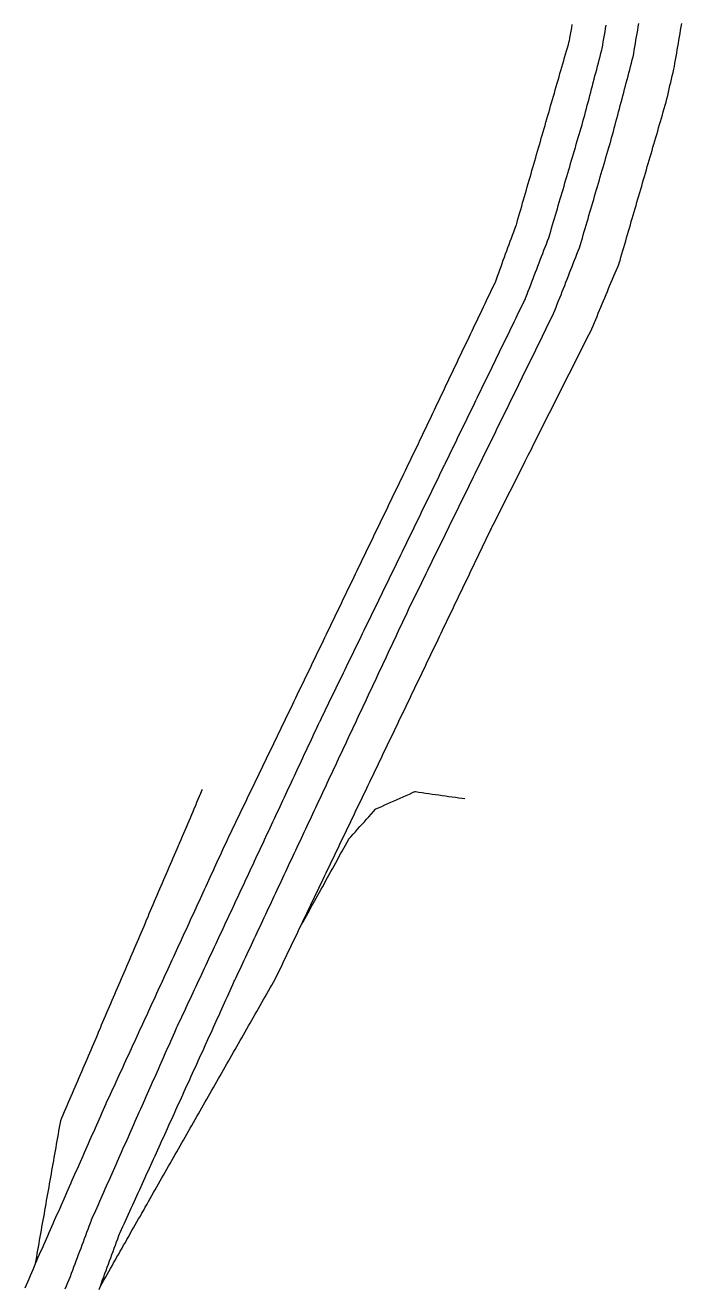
# Model space of a CAD drawing. Extents: x 6451952 to 6452541, y 1872871 to 1874328.
# Drawn here: x 6452280 to 6452475.2, y 1873577.9 to 1873953.1 of the extents above; entities that cross this region are included whole.
import ezdxf

# ---------------------------------------------------------------- set-up
doc = ezdxf.new("R2010")
doc.units = 0
doc.header["$LTSCALE"] = 100
doc.header["$MEASUREMENT"] = 0
for name, color, linetype in [('seg002', 1, 'CONTINUOUS'), ('seg003', 1, 'CONTINUOUS'), ('seg006', 1, 'CONTINUOUS'), ('seg010', 1, 'CONTINUOUS')]:
    doc.layers.add(name, color=color, linetype=linetype)

msp = doc.modelspace()

# ---------------------------------------------------------------- linework, layer by layer
at = {"layer": 'seg002'}
for points in [[(6452279.98, 1873577.82), (6452280.37, 1873578.74), (6452280.76, 1873579.66), (6452281.14, 1873580.58), (6452281.53, 1873581.5), (6452281.92, 1873582.43), (6452282.3, 1873583.35), (6452282.69, 1873584.27), (6452283.05, 1873585.12)], [(6452291.88, 1873577.57), (6452292.28, 1873578.49), (6452292.68, 1873579.4), (6452293.07, 1873580.3)]]:
    msp.add_lwpolyline(points, dxfattribs=at)
at = {"layer": 'seg003'}
for points in [[(6452283.05, 1873585.12), (6452283.45, 1873586.03), (6452283.85, 1873586.95), (6452284.26, 1873587.86), (6452284.66, 1873588.77), (6452285.07, 1873589.69), (6452285.47, 1873590.6), (6452285.88, 1873591.52), (6452286.28, 1873592.43), (6452286.68, 1873593.35), (6452287.09, 1873594.26), (6452287.49, 1873595.18), (6452287.9, 1873596.09), (6452288.3, 1873597.01), (6452288.7, 1873597.92), (6452289.11, 1873598.84), (6452289.51, 1873599.75), (6452289.92, 1873600.67), (6452290.32, 1873601.58), (6452290.73, 1873602.5), (6452291.13, 1873603.41), (6452291.53, 1873604.32), (6452291.94, 1873605.24), (6452292.34, 1873606.15), (6452292.75, 1873607.07), (6452293.15, 1873607.98), (6452293.55, 1873608.9), (6452293.96, 1873609.81), (6452294.36, 1873610.73), (6452294.77, 1873611.64), (6452295.17, 1873612.56), (6452295.58, 1873613.47), (6452295.98, 1873614.39), (6452296.38, 1873615.3), (6452296.79, 1873616.22), (6452297.19, 1873617.13), (6452297.6, 1873618.04), (6452298, 1873618.96), (6452298.4, 1873619.87), (6452298.81, 1873620.79), (6452299.21, 1873621.7), (6452299.62, 1873622.62), (6452300.02, 1873623.53), (6452300.43, 1873624.45), (6452300.83, 1873625.36), (6452301.23, 1873626.28), (6452301.64, 1873627.19), (6452302.04, 1873628.11), (6452302.45, 1873629.02), (6452302.85, 1873629.94), (6452303.25, 1873630.85), (6452303.66, 1873631.76), (6452304.06, 1873632.68), (6452304.09, 1873632.74), (6452304.48, 1873633.59), (6452304.9, 1873634.5), (6452305.32, 1873635.41), (6452305.73, 1873636.31), (6452306.15, 1873637.22), (6452306.57, 1873638.13), (6452306.99, 1873639.04), (6452307.4, 1873639.95), (6452307.82, 1873640.86), (6452308.24, 1873641.77), (6452308.66, 1873642.67), (6452309.08, 1873643.58), (6452309.49, 1873644.49), (6452309.91, 1873645.4), (6452310.33, 1873646.31), (6452310.75, 1873647.22), (6452311.16, 1873648.13), (6452311.58, 1873649.03), (6452312, 1873649.94), (6452312.42, 1873650.85), (6452312.84, 1873651.76), (6452313.25, 1873652.67), (6452313.67, 1873653.58), (6452314.09, 1873654.49), (6452314.51, 1873655.39), (6452314.92, 1873656.3), (6452315.34, 1873657.21), (6452315.76, 1873658.12), (6452316.18, 1873659.03), (6452316.6, 1873659.94), (6452317.01, 1873660.84), (6452317.43, 1873661.75), (6452317.85, 1873662.66), (6452318.27, 1873663.57), (6452318.68, 1873664.48), (6452319.1, 1873665.39), (6452319.52, 1873666.3), (6452319.94, 1873667.2), (6452320.36, 1873668.11), (6452320.77, 1873669.02), (6452321.19, 1873669.93), (6452321.61, 1873670.84), (6452322.03, 1873671.75), (6452322.44, 1873672.66), (6452322.86, 1873673.56), (6452323.28, 1873674.47), (6452323.7, 1873675.38), (6452324.12, 1873676.29), (6452324.53, 1873677.2), (6452324.95, 1873678.11), (6452325.37, 1873679.02), (6452325.79, 1873679.92), (6452326.2, 1873680.83), (6452326.62, 1873681.74), (6452327.04, 1873682.65), (6452327.46, 1873683.56), (6452327.88, 1873684.47), (6452328.29, 1873685.38), (6452328.71, 1873686.28), (6452329.13, 1873687.19), (6452329.55, 1873688.1), (6452329.96, 1873689.01), (6452330.38, 1873689.92), (6452330.8, 1873690.83), (6452331.22, 1873691.74), (6452331.64, 1873692.64), (6452332.05, 1873693.55), (6452332.47, 1873694.46), (6452332.89, 1873695.37), (6452333.31, 1873696.28), (6452333.72, 1873697.19), (6452334.14, 1873698.1), (6452334.56, 1873699), (6452334.98, 1873699.91), (6452335.4, 1873700.82), (6452335.81, 1873701.73), (6452336.23, 1873702.64), (6452336.65, 1873703.55), (6452337.07, 1873704.46), (6452337.48, 1873705.36), (6452337.9, 1873706.27), (6452338.32, 1873707.18), (6452338.74, 1873708.09), (6452339.16, 1873709), (6452339.57, 1873709.91), (6452339.99, 1873710.82), (6452340.33, 1873711.54), (6452340.41, 1873711.72), (6452340.85, 1873712.62), (6452341.28, 1873713.52), (6452341.72, 1873714.42), (6452342.15, 1873715.32), (6452342.58, 1873716.23), (6452343.02, 1873717.13), (6452343.45, 1873718.03), (6452343.89, 1873718.93), (6452344.32, 1873719.83), (6452344.76, 1873720.73), (6452345.19, 1873721.63), (6452345.63, 1873722.53), (6452346.06, 1873723.43), (6452346.49, 1873724.33), (6452346.93, 1873725.23), (6452347.36, 1873726.13), (6452347.8, 1873727.03), (6452348.23, 1873727.93), (6452348.67, 1873728.84), (6452349.1, 1873729.74), (6452349.53, 1873730.64), (6452349.97, 1873731.54), (6452350.4, 1873732.44), (6452350.84, 1873733.34), (6452351.27, 1873734.24), (6452351.71, 1873735.14), (6452352.14, 1873736.04), (6452352.58, 1873736.94), (6452353.01, 1873737.84), (6452353.44, 1873738.74), (6452353.88, 1873739.64), (6452354.31, 1873740.54), (6452354.75, 1873741.45), (6452355.18, 1873742.35), (6452355.62, 1873743.25), (6452356.05, 1873744.15), (6452356.49, 1873745.05), (6452356.92, 1873745.95), (6452357.35, 1873746.85), (6452357.79, 1873747.75), (6452358.22, 1873748.65), (6452358.66, 1873749.55), (6452359.09, 1873750.45), (6452359.53, 1873751.35), (6452359.96, 1873752.25), (6452360.4, 1873753.15), (6452360.83, 1873754.06), (6452361.26, 1873754.96), (6452361.7, 1873755.86), (6452362.13, 1873756.76), (6452362.57, 1873757.66), (6452363, 1873758.56), (6452363.44, 1873759.46), (6452363.87, 1873760.36), (6452364.3, 1873761.26), (6452364.74, 1873762.16), (6452365.17, 1873763.06), (6452365.61, 1873763.96), (6452366.04, 1873764.86), (6452366.48, 1873765.76), (6452366.91, 1873766.67), (6452367.35, 1873767.57), (6452367.78, 1873768.47), (6452368.21, 1873769.37), (6452368.65, 1873770.27), (6452369.08, 1873771.17), (6452369.52, 1873772.07), (6452369.95, 1873772.97), (6452370.39, 1873773.87), (6452370.82, 1873774.77), (6452371.26, 1873775.67), (6452371.69, 1873776.57), (6452372.12, 1873777.47), (6452372.56, 1873778.37), (6452372.99, 1873779.28), (6452373.43, 1873780.18), (6452373.86, 1873781.08), (6452374.3, 1873781.98), (6452374.73, 1873782.88), (6452375.16, 1873783.78), (6452375.6, 1873784.68), (6452376.03, 1873785.58), (6452376.47, 1873786.48), (6452376.9, 1873787.38), (6452377.34, 1873788.28), (6452377.77, 1873789.18), (6452378.21, 1873790.08), (6452378.64, 1873790.99), (6452379.07, 1873791.89), (6452379.51, 1873792.79), (6452379.94, 1873793.69), (6452380.38, 1873794.59), (6452380.81, 1873795.49), (6452381.25, 1873796.39), (6452381.68, 1873797.29), (6452382.12, 1873798.19), (6452382.55, 1873799.09), (6452382.98, 1873799.99), (6452383.42, 1873800.89), (6452383.85, 1873801.79), (6452384.29, 1873802.69), (6452384.72, 1873803.6), (6452385.16, 1873804.5), (6452385.59, 1873805.4), (6452386.03, 1873806.3), (6452386.46, 1873807.2), (6452386.89, 1873808.1), (6452387.33, 1873809), (6452387.76, 1873809.9), (6452388.2, 1873810.8), (6452388.63, 1873811.7), (6452389.07, 1873812.6), (6452389.5, 1873813.5), (6452389.93, 1873814.4), (6452390.37, 1873815.3), (6452390.8, 1873816.21), (6452391.24, 1873817.11), (6452391.67, 1873818.01), (6452392.11, 1873818.91), (6452392.54, 1873819.81), (6452392.98, 1873820.71), (6452393.41, 1873821.61), (6452393.84, 1873822.51), (6452394.28, 1873823.41), (6452394.71, 1873824.31), (6452395.15, 1873825.21), (6452395.58, 1873826.11), (6452396.02, 1873827.01), (6452396.45, 1873827.91), (6452396.89, 1873828.82), (6452396.98, 1873829.02), (6452397.32, 1873829.72), (6452397.75, 1873830.62), (6452398.18, 1873831.52), (6452398.61, 1873832.43), (6452399.04, 1873833.33), (6452399.47, 1873834.23), (6452399.9, 1873835.13), (6452400.33, 1873836.04), (6452400.76, 1873836.94), (6452401.19, 1873837.84), (6452401.62, 1873838.74), (6452402.05, 1873839.65), (6452402.48, 1873840.55), (6452402.91, 1873841.45), (6452403.34, 1873842.36), (6452403.77, 1873843.26), (6452404.2, 1873844.16), (6452404.63, 1873845.06), (6452405.06, 1873845.97), (6452405.49, 1873846.87), (6452405.92, 1873847.77), (6452406.35, 1873848.67), (6452406.78, 1873849.58), (6452407.21, 1873850.48), (6452407.64, 1873851.38), (6452408.07, 1873852.29), (6452408.5, 1873853.19), (6452408.93, 1873854.09), (6452409.36, 1873854.99), (6452409.79, 1873855.9), (6452410.22, 1873856.8), (6452410.65, 1873857.7), (6452411.08, 1873858.6), (6452411.51, 1873859.51), (6452411.94, 1873860.41), (6452412.37, 1873861.31), (6452412.8, 1873862.22), (6452413.23, 1873863.12), (6452413.67, 1873864.02), (6452414.1, 1873864.92), (6452414.53, 1873865.83), (6452414.96, 1873866.73), (6452415.39, 1873867.63), (6452415.82, 1873868.53), (6452416.25, 1873869.44), (6452416.68, 1873870.34), (6452417.11, 1873871.24), (6452417.54, 1873872.15), (6452417.97, 1873873.05), (6452418.4, 1873873.95), (6452418.83, 1873874.85), (6452419.26, 1873875.76), (6452419.69, 1873876.66), (6452419.74, 1873876.76), (6452420.04, 1873877.59), (6452420.39, 1873878.53), (6452420.73, 1873879.47), (6452421.07, 1873880.41), (6452421.42, 1873881.35), (6452421.76, 1873882.29), (6452422.1, 1873883.23), (6452422.45, 1873884.17), (6452422.79, 1873885.11), (6452423.13, 1873886.05), (6452423.48, 1873886.98), (6452423.82, 1873887.92), (6452424.17, 1873888.86), (6452424.51, 1873889.8), (6452424.85, 1873890.74), (6452425.2, 1873891.68), (6452425.54, 1873892.62), (6452425.88, 1873893.56), (6452425.98, 1873893.81), (6452426.18, 1873894.51), (6452426.46, 1873895.47), (6452426.73, 1873896.43), (6452427.01, 1873897.4), (6452427.29, 1873898.36), (6452427.57, 1873899.32), (6452427.84, 1873900.28), (6452428.12, 1873901.24), (6452428.4, 1873902.2), (6452428.68, 1873903.16), (6452428.96, 1873904.12), (6452429.23, 1873905.08), (6452429.51, 1873906.04), (6452429.79, 1873907), (6452430.07, 1873907.96), (6452430.34, 1873908.92), (6452430.62, 1873909.88), (6452430.9, 1873910.85), (6452431.18, 1873911.81), (6452431.45, 1873912.77), (6452431.73, 1873913.73), (6452432.01, 1873914.69), (6452432.29, 1873915.65), (6452432.56, 1873916.61), (6452432.84, 1873917.57), (6452433.12, 1873918.53), (6452433.4, 1873919.49), (6452433.68, 1873920.45), (6452433.95, 1873921.41), (6452434.23, 1873922.37), (6452434.51, 1873923.33), (6452434.79, 1873924.29), (6452435.06, 1873925.26), (6452435.34, 1873926.22), (6452435.62, 1873927.18), (6452435.9, 1873928.14), (6452436.17, 1873929.1), (6452436.45, 1873930.06), (6452436.73, 1873931.02), (6452437.01, 1873931.98), (6452437.28, 1873932.94), (6452437.56, 1873933.9), (6452437.84, 1873934.86), (6452438.12, 1873935.82), (6452438.4, 1873936.78), (6452438.67, 1873937.74), (6452438.95, 1873938.71), (6452439.23, 1873939.67), (6452439.51, 1873940.63), (6452439.78, 1873941.59), (6452440.06, 1873942.55), (6452440.34, 1873943.51), (6452440.62, 1873944.47), (6452440.89, 1873945.43), (6452441.17, 1873946.39), (6452441.45, 1873947.35), (6452441.73, 1873948.31), (6452441.74, 1873948.37), (6452441.92, 1873949.35), (6452442.09, 1873950.34), (6452442.27, 1873951.32), (6452442.45, 1873952.31), (6452442.62, 1873953.29)], [(6452293.07, 1873580.3), (6452293.42, 1873581.24), (6452293.77, 1873582.17), (6452294.12, 1873583.11), (6452294.47, 1873584.05), (6452294.82, 1873584.99), (6452295.16, 1873585.92), (6452295.51, 1873586.86), (6452295.86, 1873587.8), (6452296.21, 1873588.73), (6452296.56, 1873589.67), (6452296.91, 1873590.61), (6452297.26, 1873591.54), (6452297.61, 1873592.48), (6452297.96, 1873593.42), (6452298.31, 1873594.36), (6452298.66, 1873595.29), (6452299.01, 1873596.23), (6452299.36, 1873597.17), (6452299.64, 1873597.94), (6452299.72, 1873598.1), (6452300.12, 1873599.01), (6452300.53, 1873599.93), (6452300.93, 1873600.84), (6452301.34, 1873601.76), (6452301.74, 1873602.67), (6452302.15, 1873603.58), (6452302.55, 1873604.5), (6452302.96, 1873605.41), (6452303.36, 1873606.33), (6452303.77, 1873607.24), (6452304.17, 1873608.16), (6452304.58, 1873609.07), (6452304.99, 1873609.98), (6452305.39, 1873610.9), (6452305.8, 1873611.81), (6452306.2, 1873612.73), (6452306.61, 1873613.64), (6452307.01, 1873614.55), (6452307.42, 1873615.47), (6452307.82, 1873616.38), (6452308.23, 1873617.3), (6452308.63, 1873618.21), (6452309.04, 1873619.12), (6452309.44, 1873620.04), (6452309.85, 1873620.95), (6452310.26, 1873621.87), (6452310.66, 1873622.78), (6452311.07, 1873623.7), (6452311.47, 1873624.61), (6452311.88, 1873625.52), (6452312.28, 1873626.44), (6452312.69, 1873627.35), (6452313.09, 1873628.27), (6452313.5, 1873629.18), (6452313.9, 1873630.09), (6452314.31, 1873631.01), (6452314.71, 1873631.92), (6452315.12, 1873632.84), (6452315.53, 1873633.75), (6452315.93, 1873634.67), (6452316.34, 1873635.58), (6452316.74, 1873636.49), (6452317.15, 1873637.41), (6452317.55, 1873638.32), (6452317.96, 1873639.24), (6452318.36, 1873640.15), (6452318.77, 1873641.06), (6452319.17, 1873641.98), (6452319.58, 1873642.89), (6452319.98, 1873643.81), (6452320.39, 1873644.72), (6452320.8, 1873645.64), (6452321.2, 1873646.55), (6452321.61, 1873647.46), (6452322.01, 1873648.38), (6452322.42, 1873649.29), (6452322.82, 1873650.21), (6452323.23, 1873651.12), (6452323.63, 1873652.03), (6452324.04, 1873652.95), (6452324.44, 1873653.86), (6452324.85, 1873654.78), (6452324.99, 1873655.1), (6452325.27, 1873655.69), (6452325.69, 1873656.59), (6452326.11, 1873657.5), (6452326.54, 1873658.4), (6452326.96, 1873659.31), (6452327.38, 1873660.22), (6452327.81, 1873661.12), (6452328.23, 1873662.03), (6452328.65, 1873662.93), (6452329.08, 1873663.84), (6452329.5, 1873664.74), (6452329.92, 1873665.65), (6452330.35, 1873666.56), (6452330.77, 1873667.46), (6452331.19, 1873668.37), (6452331.62, 1873669.27), (6452332.04, 1873670.18), (6452332.46, 1873671.09), (6452332.89, 1873671.99), (6452333.31, 1873672.9), (6452333.73, 1873673.8), (6452334.16, 1873674.71), (6452334.58, 1873675.62), (6452335, 1873676.52), (6452335.43, 1873677.43), (6452335.85, 1873678.33), (6452336.28, 1873679.24), (6452336.7, 1873680.15), (6452337.12, 1873681.05), (6452337.55, 1873681.96), (6452337.97, 1873682.86), (6452338.39, 1873683.77), (6452338.82, 1873684.68), (6452339.24, 1873685.58), (6452339.66, 1873686.49), (6452340.09, 1873687.39), (6452340.51, 1873688.3), (6452340.93, 1873689.21), (6452341.36, 1873690.11), (6452341.78, 1873691.02), (6452342.2, 1873691.92), (6452342.63, 1873692.83), (6452343.05, 1873693.73), (6452343.47, 1873694.64), (6452343.9, 1873695.55), (6452344.32, 1873696.45), (6452344.74, 1873697.36), (6452345.17, 1873698.26), (6452345.59, 1873699.17), (6452346.01, 1873700.08), (6452346.44, 1873700.98), (6452346.86, 1873701.89), (6452347.28, 1873702.79), (6452347.71, 1873703.7), (6452348.13, 1873704.61), (6452348.55, 1873705.51), (6452348.98, 1873706.42), (6452349.4, 1873707.32), (6452349.82, 1873708.23), (6452350.25, 1873709.14), (6452350.67, 1873710.04), (6452351.09, 1873710.95), (6452351.52, 1873711.85), (6452351.94, 1873712.76), (6452352.36, 1873713.67), (6452352.79, 1873714.57), (6452353.21, 1873715.48), (6452353.63, 1873716.38), (6452354.06, 1873717.29), (6452354.48, 1873718.2), (6452354.91, 1873719.1), (6452355.33, 1873720.01), (6452355.75, 1873720.91), (6452356.18, 1873721.82), (6452356.6, 1873722.72), (6452357.02, 1873723.63), (6452357.45, 1873724.54), (6452357.87, 1873725.44), (6452358.29, 1873726.35), (6452358.72, 1873727.25), (6452359.14, 1873728.16), (6452359.56, 1873729.07), (6452359.99, 1873729.97), (6452360.41, 1873730.88), (6452360.83, 1873731.78), (6452361.26, 1873732.69), (6452361.68, 1873733.6), (6452362.1, 1873734.5), (6452362.53, 1873735.41), (6452362.95, 1873736.31), (6452363.37, 1873737.22), (6452363.8, 1873738.13), (6452364.22, 1873739.03), (6452364.64, 1873739.94), (6452365.07, 1873740.84), (6452365.49, 1873741.75), (6452365.91, 1873742.66), (6452366.34, 1873743.56), (6452366.76, 1873744.47), (6452367.18, 1873745.37), (6452367.57, 1873746.2), (6452367.61, 1873746.28), (6452368.05, 1873747.18), (6452368.48, 1873748.08), (6452368.92, 1873748.98), (6452369.36, 1873749.88), (6452369.8, 1873750.77), (6452370.23, 1873751.67), (6452370.67, 1873752.57), (6452371.11, 1873753.47), (6452371.55, 1873754.37), (6452371.98, 1873755.27), (6452372.42, 1873756.17), (6452372.86, 1873757.07), (6452373.3, 1873757.97), (6452373.73, 1873758.87), (6452374.17, 1873759.77), (6452374.61, 1873760.67), (6452375.05, 1873761.57), (6452375.48, 1873762.47), (6452375.92, 1873763.36), (6452376.36, 1873764.26), (6452376.8, 1873765.16), (6452377.23, 1873766.06), (6452377.67, 1873766.96), (6452378.11, 1873767.86), (6452378.54, 1873768.76), (6452378.98, 1873769.66), (6452379.42, 1873770.56), (6452379.86, 1873771.46), (6452380.29, 1873772.36), (6452380.73, 1873773.26), (6452381.17, 1873774.16), (6452381.61, 1873775.05), (6452382.04, 1873775.95), (6452382.48, 1873776.85), (6452382.92, 1873777.75), (6452383.36, 1873778.65), (6452383.79, 1873779.55), (6452384.23, 1873780.45), (6452384.67, 1873781.35), (6452385.11, 1873782.25), (6452385.54, 1873783.15), (6452385.98, 1873784.05), (6452386.42, 1873784.95), (6452386.86, 1873785.85), (6452387.29, 1873786.74), (6452387.73, 1873787.64), (6452388.17, 1873788.54), (6452388.61, 1873789.44), (6452389.04, 1873790.34), (6452389.48, 1873791.24), (6452389.92, 1873792.14), (6452390.36, 1873793.04), (6452390.79, 1873793.94), (6452391.23, 1873794.84), (6452391.67, 1873795.74), (6452392.11, 1873796.64), (6452392.54, 1873797.54), (6452392.98, 1873798.43), (6452393.42, 1873799.33), (6452393.86, 1873800.23), (6452394.29, 1873801.13), (6452394.73, 1873802.03), (6452395.17, 1873802.93), (6452395.61, 1873803.83), (6452396.04, 1873804.73), (6452396.48, 1873805.63), (6452396.92, 1873806.53), (6452397.35, 1873807.43), (6452397.79, 1873808.33), (6452398.23, 1873809.23), (6452398.67, 1873810.13), (6452399.1, 1873811.02), (6452399.54, 1873811.92), (6452399.98, 1873812.82), (6452400.42, 1873813.72), (6452400.85, 1873814.62), (6452401.29, 1873815.52), (6452401.73, 1873816.42), (6452402.17, 1873817.32), (6452402.6, 1873818.22), (6452403.04, 1873819.12), (6452403.48, 1873820.02), (6452403.92, 1873820.92), (6452404.35, 1873821.82), (6452404.5, 1873822.11), (6452404.79, 1873822.71), (6452405.23, 1873823.61), (6452405.67, 1873824.51), (6452406.1, 1873825.41), (6452406.54, 1873826.31), (6452406.98, 1873827.21), (6452407.42, 1873828.11), (6452407.85, 1873829.01), (6452408.29, 1873829.91), (6452408.73, 1873830.81), (6452409.17, 1873831.71), (6452409.6, 1873832.61), (6452410.04, 1873833.51), (6452410.48, 1873834.4), (6452410.92, 1873835.3), (6452411.35, 1873836.2), (6452411.79, 1873837.1), (6452412.23, 1873838), (6452412.67, 1873838.9), (6452413.1, 1873839.8), (6452413.54, 1873840.7), (6452413.98, 1873841.6), (6452414.42, 1873842.5), (6452414.85, 1873843.4), (6452415.29, 1873844.3), (6452415.73, 1873845.2), (6452416.16, 1873846.09), (6452416.6, 1873846.99), (6452417.04, 1873847.89), (6452417.48, 1873848.79), (6452417.91, 1873849.69), (6452418.35, 1873850.59), (6452418.79, 1873851.49), (6452419.23, 1873852.39), (6452419.66, 1873853.29), (6452420.1, 1873854.19), (6452420.54, 1873855.09), (6452420.98, 1873855.99), (6452421.41, 1873856.89), (6452421.85, 1873857.79), (6452422.29, 1873858.68), (6452422.73, 1873859.58), (6452423.16, 1873860.48), (6452423.6, 1873861.38), (6452424.04, 1873862.28), (6452424.48, 1873863.18), (6452424.91, 1873864.08), (6452425.35, 1873864.98), (6452425.79, 1873865.88), (6452426.23, 1873866.78), (6452426.66, 1873867.68), (6452427.1, 1873868.58), (6452427.54, 1873869.48), (6452427.98, 1873870.37), (6452428.41, 1873871.27), (6452428.67, 1873871.8), (6452428.82, 1873872.19), (6452429.18, 1873873.12), (6452429.53, 1873874.05), (6452429.89, 1873874.99), (6452430.25, 1873875.92), (6452430.61, 1873876.86), (6452430.97, 1873877.79), (6452431.32, 1873878.72), (6452431.68, 1873879.66), (6452432.04, 1873880.59), (6452432.4, 1873881.52), (6452432.76, 1873882.46), (6452433.11, 1873883.39), (6452433.47, 1873884.33), (6452433.83, 1873885.26), (6452434.19, 1873886.19), (6452434.55, 1873887.13), (6452434.9, 1873888.06), (6452435.26, 1873888.99), (6452435.62, 1873889.93), (6452435.71, 1873890.15), (6452435.92, 1873890.88), (6452436.2, 1873891.84), (6452436.48, 1873892.8), (6452436.77, 1873893.76), (6452437.05, 1873894.72), (6452437.33, 1873895.68), (6452437.61, 1873896.64), (6452437.89, 1873897.6), (6452438.17, 1873898.56), (6452438.46, 1873899.52), (6452438.74, 1873900.48), (6452439.02, 1873901.44), (6452439.3, 1873902.39), (6452439.58, 1873903.35), (6452439.87, 1873904.31), (6452440.15, 1873905.27), (6452440.43, 1873906.23), (6452440.71, 1873907.19), (6452440.99, 1873908.15), (6452441.27, 1873909.11), (6452441.56, 1873910.07), (6452441.84, 1873911.03), (6452442.12, 1873911.99), (6452442.4, 1873912.95), (6452442.68, 1873913.91), (6452442.96, 1873914.87), (6452443.25, 1873915.83), (6452443.53, 1873916.79), (6452443.81, 1873917.75), (6452444.09, 1873918.71), (6452444.37, 1873919.67), (6452444.66, 1873920.63), (6452444.94, 1873921.58), (6452445.22, 1873922.54), (6452445.5, 1873923.5), (6452445.78, 1873924.46), (6452445.98, 1873925.13), (6452446.06, 1873925.42), (6452446.31, 1873926.39), (6452446.56, 1873927.36), (6452446.82, 1873928.33), (6452447.07, 1873929.29), (6452447.32, 1873930.26), (6452447.58, 1873931.23), (6452447.83, 1873932.2), (6452448.09, 1873933.16), (6452448.34, 1873934.13), (6452448.59, 1873935.1), (6452448.85, 1873936.07), (6452449.1, 1873937.03), (6452449.35, 1873938), (6452449.61, 1873938.97), (6452449.86, 1873939.93), (6452450.11, 1873940.9), (6452450.37, 1873941.87), (6452450.62, 1873942.84), (6452450.88, 1873943.8), (6452451.13, 1873944.77), (6452451.38, 1873945.74), (6452451.5, 1873946.18), (6452451.67, 1873947.16), (6452451.83, 1873948.15), (6452452, 1873949.13), (6452452.17, 1873950.12), (6452452.34, 1873951.11), (6452452.5, 1873952.09), (6452452.67, 1873953.08)], [(6452301.97, 1873577.41), (6452302.31, 1873578.35), (6452302.66, 1873579.29), (6452303, 1873580.23), (6452303.35, 1873581.17), (6452303.69, 1873582.11), (6452304.04, 1873583.04), (6452304.38, 1873583.98), (6452304.73, 1873584.92), (6452305.07, 1873585.86), (6452305.42, 1873586.8), (6452305.77, 1873587.74), (6452306.11, 1873588.68), (6452306.46, 1873589.61), (6452306.8, 1873590.55), (6452307.15, 1873591.49), (6452307.49, 1873592.43), (6452307.84, 1873593.37), (6452308.03, 1873593.9), (6452308.21, 1873594.29), (6452308.63, 1873595.2), (6452309.04, 1873596.12), (6452309.45, 1873597.03), (6452309.87, 1873597.94), (6452310.28, 1873598.85), (6452310.7, 1873599.76), (6452311.11, 1873600.67), (6452311.52, 1873601.58), (6452311.94, 1873602.49), (6452312.35, 1873603.4), (6452312.76, 1873604.31), (6452313.18, 1873605.22), (6452313.59, 1873606.13), (6452314.01, 1873607.04), (6452314.42, 1873607.95), (6452314.83, 1873608.86), (6452315.25, 1873609.77), (6452315.66, 1873610.68), (6452316.07, 1873611.59), (6452316.49, 1873612.5), (6452316.9, 1873613.41), (6452317.32, 1873614.32), (6452317.73, 1873615.23), (6452318.14, 1873616.14), (6452318.56, 1873617.05), (6452318.97, 1873617.96), (6452319.39, 1873618.87), (6452319.8, 1873619.78), (6452320.21, 1873620.7), (6452320.63, 1873621.61), (6452321.04, 1873622.52), (6452321.45, 1873623.43), (6452321.87, 1873624.34), (6452322.28, 1873625.25), (6452322.7, 1873626.16), (6452323.11, 1873627.07), (6452323.52, 1873627.98), (6452323.94, 1873628.89), (6452324.35, 1873629.8), (6452324.76, 1873630.71), (6452325.18, 1873631.62), (6452325.59, 1873632.53), (6452326.01, 1873633.44), (6452326.42, 1873634.35), (6452326.83, 1873635.26), (6452327.25, 1873636.17), (6452327.66, 1873637.08), (6452328.07, 1873637.99), (6452328.49, 1873638.9), (6452328.9, 1873639.81), (6452329.32, 1873640.72), (6452329.73, 1873641.63), (6452330.14, 1873642.54), (6452330.56, 1873643.45), (6452330.97, 1873644.36), (6452331.38, 1873645.28), (6452331.8, 1873646.19), (6452332.21, 1873647.1), (6452332.63, 1873648.01), (6452333.04, 1873648.92), (6452333.45, 1873649.83), (6452333.87, 1873650.74), (6452334.28, 1873651.65), (6452334.7, 1873652.56), (6452335.11, 1873653.47), (6452335.52, 1873654.38), (6452335.94, 1873655.29), (6452336.35, 1873656.2), (6452336.76, 1873657.11), (6452337.18, 1873658.02), (6452337.59, 1873658.93), (6452338.01, 1873659.84), (6452338.42, 1873660.75), (6452338.83, 1873661.66), (6452339.25, 1873662.57), (6452339.66, 1873663.48), (6452340.07, 1873664.39), (6452340.49, 1873665.3), (6452340.9, 1873666.21), (6452341.32, 1873667.12), (6452341.73, 1873668.03), (6452342.14, 1873668.95), (6452342.28, 1873669.26), (6452342.56, 1873669.85), (6452342.99, 1873670.76), (6452343.41, 1873671.66), (6452343.84, 1873672.57), (6452344.26, 1873673.47), (6452344.69, 1873674.38), (6452345.11, 1873675.28), (6452345.54, 1873676.19), (6452345.96, 1873677.1), (6452346.38, 1873678), (6452346.81, 1873678.91), (6452347.23, 1873679.81), (6452347.66, 1873680.72), (6452348.08, 1873681.62), (6452348.51, 1873682.53), (6452348.93, 1873683.43), (6452349.36, 1873684.34), (6452349.78, 1873685.24), (6452350.2, 1873686.15), (6452350.63, 1873687.06), (6452351.05, 1873687.96), (6452351.48, 1873688.87), (6452351.9, 1873689.77), (6452352.33, 1873690.68), (6452352.75, 1873691.58), (6452353.18, 1873692.49), (6452353.6, 1873693.39), (6452354.03, 1873694.3), (6452354.45, 1873695.2), (6452354.87, 1873696.11), (6452355.3, 1873697.02), (6452355.72, 1873697.92), (6452356.15, 1873698.83), (6452356.57, 1873699.73), (6452357, 1873700.64), (6452357.42, 1873701.54), (6452357.85, 1873702.45), (6452358.27, 1873703.35), (6452358.69, 1873704.26), (6452359.12, 1873705.16), (6452359.54, 1873706.07), (6452359.97, 1873706.97), (6452360.39, 1873707.88), (6452360.82, 1873708.79), (6452361.24, 1873709.69), (6452361.67, 1873710.6), (6452362.09, 1873711.5), (6452362.52, 1873712.41), (6452362.94, 1873713.31), (6452363.36, 1873714.22), (6452363.79, 1873715.12), (6452364.21, 1873716.03), (6452364.64, 1873716.93), (6452365.06, 1873717.84), (6452365.49, 1873718.75), (6452365.91, 1873719.65), (6452366.34, 1873720.56), (6452366.76, 1873721.46), (6452367.18, 1873722.37), (6452367.61, 1873723.27), (6452368.03, 1873724.18), (6452368.46, 1873725.08), (6452368.88, 1873725.99), (6452369.31, 1873726.89), (6452369.73, 1873727.8), (6452370.16, 1873728.71), (6452370.58, 1873729.61), (6452371, 1873730.52), (6452371.43, 1873731.42), (6452371.85, 1873732.33), (6452372.28, 1873733.23), (6452372.7, 1873734.14), (6452373.13, 1873735.04), (6452373.55, 1873735.95), (6452373.98, 1873736.85), (6452374.4, 1873737.76), (6452374.83, 1873738.67), (6452375.25, 1873739.57), (6452375.67, 1873740.48), (6452376.1, 1873741.38), (6452376.52, 1873742.29), (6452376.95, 1873743.19), (6452377.37, 1873744.1), (6452377.8, 1873745), (6452378.22, 1873745.91), (6452378.65, 1873746.81), (6452379.07, 1873747.72), (6452379.49, 1873748.62), (6452379.92, 1873749.53), (6452380.34, 1873750.44), (6452380.77, 1873751.34), (6452381.19, 1873752.25), (6452381.62, 1873753.15), (6452382.04, 1873754.06), (6452382.47, 1873754.96), (6452382.89, 1873755.87), (6452383.31, 1873756.77), (6452383.74, 1873757.68), (6452384.16, 1873758.58), (6452384.59, 1873759.49), (6452385.01, 1873760.4), (6452385.44, 1873761.3), (6452385.86, 1873762.21), (6452386.29, 1873763.11), (6452386.71, 1873764.02), (6452387.14, 1873764.92), (6452387.56, 1873765.83), (6452387.98, 1873766.73), (6452388.41, 1873767.64), (6452388.83, 1873768.54), (6452389.26, 1873769.45), (6452389.68, 1873770.36), (6452390.11, 1873771.26), (6452390.53, 1873772.17), (6452390.96, 1873773.07), (6452391.38, 1873773.98), (6452391.8, 1873774.88), (6452392.23, 1873775.79), (6452392.65, 1873776.69), (6452393.08, 1873777.6), (6452393.5, 1873778.5), (6452393.93, 1873779.41), (6452394.26, 1873780.13), (6452394.35, 1873780.31), (6452394.79, 1873781.21), (6452395.24, 1873782.11), (6452395.68, 1873783.01), (6452396.12, 1873783.91), (6452396.56, 1873784.8), (6452397, 1873785.7), (6452397.44, 1873786.6), (6452397.88, 1873787.5), (6452398.32, 1873788.39), (6452398.76, 1873789.29), (6452399.2, 1873790.19), (6452399.64, 1873791.09), (6452400.08, 1873791.99), (6452400.52, 1873792.88), (6452400.96, 1873793.78), (6452401.4, 1873794.68), (6452401.84, 1873795.58), (6452402.28, 1873796.48), (6452402.72, 1873797.37), (6452403.16, 1873798.27), (6452403.6, 1873799.17), (6452404.04, 1873800.07), (6452404.48, 1873800.97), (6452404.92, 1873801.86), (6452405.36, 1873802.76), (6452405.8, 1873803.66), (6452406.24, 1873804.56), (6452406.68, 1873805.46), (6452407.12, 1873806.35), (6452407.56, 1873807.25), (6452408, 1873808.15), (6452408.44, 1873809.05), (6452408.88, 1873809.94), (6452409.32, 1873810.84), (6452409.76, 1873811.74), (6452410.2, 1873812.64), (6452410.64, 1873813.54), (6452411.08, 1873814.43), (6452411.52, 1873815.33), (6452411.96, 1873816.23), (6452412.4, 1873817.13), (6452412.84, 1873818.03), (6452413.28, 1873818.92), (6452413.72, 1873819.82), (6452414.16, 1873820.72), (6452414.6, 1873821.62), (6452415.04, 1873822.52), (6452415.48, 1873823.41), (6452415.92, 1873824.31), (6452416.36, 1873825.21), (6452416.8, 1873826.11), (6452417.24, 1873827.01), (6452417.68, 1873827.9), (6452418.12, 1873828.8), (6452418.56, 1873829.7), (6452419, 1873830.6), (6452419.44, 1873831.49), (6452419.88, 1873832.39), (6452420.32, 1873833.29), (6452420.76, 1873834.19), (6452421.21, 1873835.09), (6452421.65, 1873835.98), (6452422.09, 1873836.88), (6452422.53, 1873837.78), (6452422.97, 1873838.68), (6452423.41, 1873839.58), (6452423.85, 1873840.47), (6452424.29, 1873841.37), (6452424.73, 1873842.27), (6452425.17, 1873843.17), (6452425.61, 1873844.07), (6452426.05, 1873844.96), (6452426.49, 1873845.86), (6452426.93, 1873846.76), (6452427.37, 1873847.66), (6452427.81, 1873848.56), (6452428.25, 1873849.45), (6452428.69, 1873850.35), (6452429.13, 1873851.25), (6452429.57, 1873852.15), (6452430.01, 1873853.04), (6452430.45, 1873853.94), (6452430.89, 1873854.84), (6452431.33, 1873855.74), (6452431.77, 1873856.64), (6452432.21, 1873857.53), (6452432.65, 1873858.43), (6452433.09, 1873859.33), (6452433.53, 1873860.23), (6452433.97, 1873861.13), (6452434.41, 1873862.02), (6452434.85, 1873862.92), (6452435.29, 1873863.82), (6452435.73, 1873864.72), (6452436.17, 1873865.62), (6452436.61, 1873866.51), (6452437.05, 1873867.41), (6452437.13, 1873867.57), (6452437.43, 1873868.34), (6452437.8, 1873869.27), (6452438.16, 1873870.2), (6452438.53, 1873871.13), (6452438.89, 1873872.06), (6452439.26, 1873872.99), (6452439.62, 1873873.92), (6452439.99, 1873874.85), (6452440.35, 1873875.78), (6452440.72, 1873876.71), (6452441.08, 1873877.64), (6452441.45, 1873878.58), (6452441.81, 1873879.51), (6452442.18, 1873880.44), (6452442.54, 1873881.37), (6452442.91, 1873882.3), (6452443.28, 1873883.23), (6452443.64, 1873884.16), (6452444.01, 1873885.09), (6452444.37, 1873886.02), (6452444.74, 1873886.95), (6452444.83, 1873887.2), (6452445.04, 1873887.91), (6452445.32, 1873888.87), (6452445.6, 1873889.83), (6452445.88, 1873890.79), (6452446.16, 1873891.74), (6452446.44, 1873892.7), (6452446.72, 1873893.66), (6452447.01, 1873894.62), (6452447.29, 1873895.58), (6452447.57, 1873896.54), (6452447.85, 1873897.5), (6452448.13, 1873898.46), (6452448.41, 1873899.42), (6452448.69, 1873900.38), (6452448.97, 1873901.34), (6452449.25, 1873902.3), (6452449.53, 1873903.26), (6452449.81, 1873904.22), (6452450.09, 1873905.18), (6452450.38, 1873906.14), (6452450.66, 1873907.1), (6452450.94, 1873908.06), (6452451.22, 1873909.02), (6452451.5, 1873909.98), (6452451.78, 1873910.94), (6452452.06, 1873911.9), (6452452.34, 1873912.86), (6452452.62, 1873913.82), (6452452.9, 1873914.78), (6452453.18, 1873915.74), (6452453.46, 1873916.7), (6452453.74, 1873917.66), (6452454.03, 1873918.62), (6452454.31, 1873919.58), (6452454.5, 1873920.26), (6452454.58, 1873920.54), (6452454.84, 1873921.51), (6452455.09, 1873922.47), (6452455.35, 1873923.44), (6452455.6, 1873924.41), (6452455.86, 1873925.37), (6452456.11, 1873926.34), (6452456.37, 1873927.31), (6452456.63, 1873928.27), (6452456.88, 1873929.24), (6452457.14, 1873930.21), (6452457.39, 1873931.17), (6452457.65, 1873932.14), (6452457.91, 1873933.11), (6452458.16, 1873934.07), (6452458.42, 1873935.04), (6452458.67, 1873936.01), (6452458.93, 1873936.97), (6452459.18, 1873937.94), (6452459.44, 1873938.91), (6452459.7, 1873939.87), (6452459.95, 1873940.84), (6452460.21, 1873941.81), (6452460.46, 1873942.77), (6452460.71, 1873943.7), (6452460.88, 1873944.68), (6452461.04, 1873945.67), (6452461.21, 1873946.66), (6452461.38, 1873947.64), (6452461.54, 1873948.63), (6452461.71, 1873949.61), (6452461.88, 1873950.6), (6452462.05, 1873951.59), (6452462.21, 1873952.57), (6452462.38, 1873953.56)], [(6452302.31, 1873578.35), (6452302.81, 1873579.22), (6452303.3, 1873580.09), (6452303.8, 1873580.96), (6452304.29, 1873581.83), (6452304.79, 1873582.7), (6452305.28, 1873583.57), (6452305.78, 1873584.43), (6452306.27, 1873585.3), (6452306.77, 1873586.17), (6452307.26, 1873587.04), (6452307.76, 1873587.91), (6452308.25, 1873588.78), (6452308.75, 1873589.65), (6452309.24, 1873590.52), (6452309.74, 1873591.38), (6452310.23, 1873592.25), (6452310.73, 1873593.12), (6452311.22, 1873593.99), (6452311.72, 1873594.86), (6452312.21, 1873595.73), (6452312.71, 1873596.6), (6452313.2, 1873597.47), (6452313.7, 1873598.34), (6452314.2, 1873599.2), (6452314.69, 1873600.07), (6452315.19, 1873600.94), (6452315.68, 1873601.81), (6452316.18, 1873602.68), (6452316.67, 1873603.55), (6452317.17, 1873604.42), (6452317.66, 1873605.29), (6452318.16, 1873606.15), (6452318.65, 1873607.02), (6452319.15, 1873607.89), (6452319.64, 1873608.76), (6452320.14, 1873609.63), (6452320.63, 1873610.5), (6452321.13, 1873611.37), (6452321.62, 1873612.24), (6452322.12, 1873613.11), (6452322.61, 1873613.97), (6452323.11, 1873614.84), (6452323.6, 1873615.71), (6452324.1, 1873616.58), (6452324.59, 1873617.45), (6452325.09, 1873618.32), (6452325.58, 1873619.19), (6452326.08, 1873620.06), (6452326.57, 1873620.92), (6452327.07, 1873621.79), (6452327.56, 1873622.66), (6452328.06, 1873623.53), (6452328.55, 1873624.4), (6452329.05, 1873625.27), (6452329.54, 1873626.14), (6452330.04, 1873627.01), (6452330.53, 1873627.88), (6452331.03, 1873628.74), (6452331.52, 1873629.61), (6452332.02, 1873630.48), (6452332.52, 1873631.35), (6452333.01, 1873632.22), (6452333.51, 1873633.09), (6452334, 1873633.96), (6452334.5, 1873634.83), (6452334.99, 1873635.69), (6452335.49, 1873636.56), (6452335.98, 1873637.43), (6452336.48, 1873638.3), (6452336.97, 1873639.17), (6452337.47, 1873640.04), (6452337.96, 1873640.91), (6452338.46, 1873641.78), (6452338.95, 1873642.65), (6452339.45, 1873643.51), (6452339.94, 1873644.38), (6452340.44, 1873645.25), (6452340.93, 1873646.12), (6452341.43, 1873646.99), (6452341.92, 1873647.86), (6452342.42, 1873648.73), (6452342.91, 1873649.6), (6452343.41, 1873650.46), (6452343.9, 1873651.33), (6452344.4, 1873652.2), (6452344.89, 1873653.07), (6452345.39, 1873653.94), (6452345.88, 1873654.81), (6452346.38, 1873655.68), (6452346.87, 1873656.55), (6452347.37, 1873657.41), (6452347.86, 1873658.28), (6452348.36, 1873659.15), (6452348.85, 1873660.02), (6452349.35, 1873660.89), (6452349.84, 1873661.76), (6452350.34, 1873662.63), (6452350.84, 1873663.5), (6452351.33, 1873664.37), (6452351.83, 1873665.23), (6452352.32, 1873666.1), (6452352.82, 1873666.97), (6452353.31, 1873667.84), (6452353.81, 1873668.71), (6452354.21, 1873669.41), (6452354.29, 1873669.58), (6452354.72, 1873670.49), (6452355.15, 1873671.39), (6452355.59, 1873672.29), (6452356.02, 1873673.19), (6452356.45, 1873674.09), (6452356.88, 1873674.99), (6452357.32, 1873675.9), (6452357.75, 1873676.8), (6452358.18, 1873677.7), (6452358.61, 1873678.6), (6452359.05, 1873679.5), (6452359.48, 1873680.4), (6452359.91, 1873681.31), (6452360.34, 1873682.21), (6452360.78, 1873683.11), (6452361.21, 1873684.01), (6452361.64, 1873684.91), (6452362.07, 1873685.81), (6452362.51, 1873686.72), (6452362.94, 1873687.62), (6452363.37, 1873688.52), (6452363.8, 1873689.42), (6452364.24, 1873690.32), (6452364.67, 1873691.22), (6452365.1, 1873692.13), (6452365.53, 1873693.03), (6452365.97, 1873693.93), (6452366.4, 1873694.83), (6452366.83, 1873695.73), (6452367.26, 1873696.63), (6452367.7, 1873697.54), (6452368.13, 1873698.44), (6452368.56, 1873699.34), (6452368.99, 1873700.24), (6452369.43, 1873701.14), (6452369.86, 1873702.04), (6452370.29, 1873702.95), (6452370.72, 1873703.85), (6452371.16, 1873704.75), (6452371.59, 1873705.65), (6452372.02, 1873706.55), (6452372.45, 1873707.45), (6452372.89, 1873708.36), (6452373.32, 1873709.26), (6452373.75, 1873710.16), (6452374.18, 1873711.06), (6452374.62, 1873711.96), (6452375.05, 1873712.86), (6452375.48, 1873713.76), (6452375.91, 1873714.67), (6452376.35, 1873715.57), (6452376.78, 1873716.47), (6452377.21, 1873717.37), (6452377.64, 1873718.27), (6452378.08, 1873719.17), (6452378.51, 1873720.08), (6452378.94, 1873720.98), (6452379.37, 1873721.88), (6452379.81, 1873722.78), (6452380.24, 1873723.68), (6452380.67, 1873724.58), (6452381.1, 1873725.49), (6452381.54, 1873726.39), (6452381.97, 1873727.29), (6452382.4, 1873728.19), (6452382.83, 1873729.09), (6452383.27, 1873729.99), (6452383.7, 1873730.9), (6452384.13, 1873731.8), (6452384.56, 1873732.7), (6452385, 1873733.6), (6452385.43, 1873734.5), (6452385.86, 1873735.4), (6452386.29, 1873736.31), (6452386.73, 1873737.21), (6452387.16, 1873738.11), (6452387.59, 1873739.01), (6452388.02, 1873739.91), (6452388.46, 1873740.81), (6452388.89, 1873741.72), (6452389.32, 1873742.62), (6452389.75, 1873743.52), (6452390.19, 1873744.42), (6452390.62, 1873745.32), (6452391.05, 1873746.22), (6452391.48, 1873747.13), (6452391.92, 1873748.03), (6452392.35, 1873748.93), (6452392.78, 1873749.83), (6452393.21, 1873750.73), (6452393.65, 1873751.63), (6452394.08, 1873752.54), (6452394.51, 1873753.44), (6452394.94, 1873754.34), (6452395.38, 1873755.24), (6452395.81, 1873756.14), (6452396.24, 1873757.04), (6452396.67, 1873757.95), (6452397.11, 1873758.85), (6452397.54, 1873759.75), (6452397.97, 1873760.65), (6452398.4, 1873761.55), (6452398.84, 1873762.45), (6452399.27, 1873763.35), (6452399.7, 1873764.26), (6452400.13, 1873765.16), (6452400.57, 1873766.06), (6452401, 1873766.96), (6452401.43, 1873767.86), (6452401.86, 1873768.76), (6452402.3, 1873769.67), (6452402.73, 1873770.57), (6452403.16, 1873771.47), (6452403.59, 1873772.37), (6452404.03, 1873773.27), (6452404.46, 1873774.17), (6452404.89, 1873775.08), (6452405.32, 1873775.98), (6452405.76, 1873776.88), (6452406.19, 1873777.78), (6452406.62, 1873778.68), (6452407.05, 1873779.58), (6452407.49, 1873780.49), (6452407.92, 1873781.39), (6452408.35, 1873782.29), (6452408.78, 1873783.19), (6452409.22, 1873784.09), (6452409.65, 1873784.99), (6452410.08, 1873785.9), (6452410.51, 1873786.8), (6452410.95, 1873787.7), (6452411.38, 1873788.6), (6452411.81, 1873789.5), (6452412.24, 1873790.4), (6452412.68, 1873791.31), (6452413.11, 1873792.21), (6452413.54, 1873793.11), (6452413.97, 1873794.01), (6452414.41, 1873794.91), (6452414.84, 1873795.81), (6452415.27, 1873796.72), (6452415.7, 1873797.62), (6452416.14, 1873798.52), (6452416.57, 1873799.42), (6452417, 1873800.32), (6452417.43, 1873801.22), (6452417.87, 1873802.13), (6452418.3, 1873803.03), (6452418.55, 1873803.55), (6452418.74, 1873803.92), (6452419.19, 1873804.82), (6452419.64, 1873805.71), (6452420.09, 1873806.6), (6452420.54, 1873807.5), (6452420.99, 1873808.39), (6452421.44, 1873809.28), (6452421.89, 1873810.18), (6452422.34, 1873811.07), (6452422.79, 1873811.96), (6452423.24, 1873812.86), (6452423.69, 1873813.75), (6452424.14, 1873814.64), (6452424.59, 1873815.53), (6452425.04, 1873816.43), (6452425.49, 1873817.32), (6452425.94, 1873818.21), (6452426.39, 1873819.11), (6452426.84, 1873820), (6452427.29, 1873820.89), (6452427.74, 1873821.79), (6452428.19, 1873822.68), (6452428.64, 1873823.57), (6452429.09, 1873824.47), (6452429.54, 1873825.36), (6452429.99, 1873826.25), (6452430.44, 1873827.14), (6452430.89, 1873828.04), (6452431.34, 1873828.93), (6452431.79, 1873829.82), (6452432.24, 1873830.72), (6452432.69, 1873831.61), (6452433.14, 1873832.5), (6452433.59, 1873833.4), (6452434.04, 1873834.29), (6452434.49, 1873835.18), (6452434.94, 1873836.08), (6452435.39, 1873836.97), (6452435.84, 1873837.86), (6452436.29, 1873838.75), (6452436.74, 1873839.65), (6452437.19, 1873840.54), (6452437.63, 1873841.43), (6452438.08, 1873842.33), (6452438.53, 1873843.22), (6452438.98, 1873844.11), (6452439.43, 1873845.01), (6452439.88, 1873845.9), (6452440.33, 1873846.79), (6452440.78, 1873847.69), (6452441.23, 1873848.58), (6452441.68, 1873849.47), (6452442.13, 1873850.36), (6452442.58, 1873851.26), (6452443.03, 1873852.15), (6452443.48, 1873853.04), (6452443.93, 1873853.94), (6452444.38, 1873854.83), (6452444.83, 1873855.72), (6452445.28, 1873856.62), (6452445.73, 1873857.51), (6452446.18, 1873858.4), (6452446.63, 1873859.29), (6452447.08, 1873860.19), (6452447.53, 1873861.08), (6452447.98, 1873861.97), (6452448.41, 1873862.81), (6452448.43, 1873862.87), (6452448.81, 1873863.79), (6452449.2, 1873864.72), (6452449.58, 1873865.64), (6452449.97, 1873866.56), (6452450.35, 1873867.49), (6452450.73, 1873868.41), (6452451.12, 1873869.33), (6452451.5, 1873870.26), (6452451.89, 1873871.18), (6452452.27, 1873872.1), (6452452.65, 1873873.03), (6452453.04, 1873873.95), (6452453.42, 1873874.87), (6452453.81, 1873875.8), (6452454.19, 1873876.72), (6452454.57, 1873877.64), (6452454.96, 1873878.56), (6452455.34, 1873879.49), (6452455.73, 1873880.41), (6452456.11, 1873881.33), (6452456.5, 1873882.26), (6452456.58, 1873882.46), (6452456.8, 1873883.21), (6452457.08, 1873884.17), (6452457.36, 1873885.13), (6452457.64, 1873886.09), (6452457.92, 1873887.05), (6452458.2, 1873888.01), (6452458.48, 1873888.97), (6452458.76, 1873889.93), (6452459.04, 1873890.89), (6452459.32, 1873891.85), (6452459.6, 1873892.81), (6452459.88, 1873893.77), (6452460.16, 1873894.73), (6452460.44, 1873895.69), (6452460.72, 1873896.65), (6452461, 1873897.61), (6452461.28, 1873898.57), (6452461.56, 1873899.53), (6452461.84, 1873900.49), (6452462.12, 1873901.45), (6452462.4, 1873902.41), (6452462.68, 1873903.37), (6452462.96, 1873904.33), (6452463.24, 1873905.29), (6452463.52, 1873906.25), (6452463.8, 1873907.21), (6452464.08, 1873908.17), (6452464.36, 1873909.13), (6452464.64, 1873910.09), (6452464.92, 1873911.05), (6452465.2, 1873912.01), (6452465.48, 1873912.97), (6452465.76, 1873913.93), (6452466.04, 1873914.89), (6452466.32, 1873915.85), (6452466.6, 1873916.81), (6452466.88, 1873917.77), (6452467.16, 1873918.73), (6452467.44, 1873919.69), (6452467.72, 1873920.65), (6452468, 1873921.61), (6452468.27, 1873922.57), (6452468.55, 1873923.53), (6452468.83, 1873924.49), (6452469.11, 1873925.45), (6452469.39, 1873926.41), (6452469.67, 1873927.37), (6452469.95, 1873928.33), (6452470.23, 1873929.29), (6452470.51, 1873930.25), (6452470.54, 1873930.33), (6452470.75, 1873931.22), (6452470.97, 1873932.2), (6452471.2, 1873933.17), (6452471.43, 1873934.15), (6452471.65, 1873935.12), (6452471.88, 1873936.09), (6452472.11, 1873937.07), (6452472.34, 1873938.04), (6452472.56, 1873939.01), (6452472.79, 1873939.99), (6452472.98, 1873940.79), (6452473.14, 1873941.78), (6452473.31, 1873942.76), (6452473.48, 1873943.75), (6452473.65, 1873944.73), (6452473.81, 1873945.72), (6452473.98, 1873946.71), (6452474.15, 1873947.69), (6452474.32, 1873948.68), (6452474.48, 1873949.66), (6452474.65, 1873950.65), (6452474.82, 1873951.63), (6452474.99, 1873952.62), (6452475.16, 1873953.61)]]:
    msp.add_lwpolyline(points, dxfattribs=at)
at = {"layer": 'seg006'}
msp.add_lwpolyline([(6452283.05, 1873585.12), (6452283.22, 1873586.1), (6452283.39, 1873587.09), (6452283.57, 1873588.07), (6452283.74, 1873589.06), (6452283.92, 1873590.04), (6452284.09, 1873591.02), (6452284.26, 1873592.01), (6452284.44, 1873592.99), (6452284.61, 1873593.98), (6452284.79, 1873594.96), (6452284.96, 1873595.95), (6452285.13, 1873596.93), (6452285.31, 1873597.92), (6452285.48, 1873598.9), (6452285.66, 1873599.89), (6452285.83, 1873600.87), (6452286, 1873601.86), (6452286.18, 1873602.84), (6452286.35, 1873603.83), (6452286.53, 1873604.81), (6452286.7, 1873605.8), (6452286.88, 1873606.78), (6452287.05, 1873607.76), (6452287.22, 1873608.75), (6452287.4, 1873609.73), (6452287.57, 1873610.72), (6452287.75, 1873611.7), (6452287.92, 1873612.69), (6452288.09, 1873613.67), (6452288.27, 1873614.66), (6452288.44, 1873615.64), (6452288.62, 1873616.63), (6452288.79, 1873617.61), (6452288.96, 1873618.6), (6452289.14, 1873619.58), (6452289.31, 1873620.57), (6452289.49, 1873621.55), (6452289.66, 1873622.54), (6452289.83, 1873623.52), (6452290.01, 1873624.51), (6452290.18, 1873625.49), (6452290.36, 1873626.47), (6452290.53, 1873627.46), (6452290.56, 1873627.61), (6452290.89, 1873628.39), (6452291.29, 1873629.31), (6452291.68, 1873630.23), (6452292.07, 1873631.15), (6452292.47, 1873632.07), (6452292.86, 1873632.99), (6452293.25, 1873633.9), (6452293.65, 1873634.82), (6452294.04, 1873635.74), (6452294.43, 1873636.66), (6452294.83, 1873637.58), (6452295.22, 1873638.5), (6452295.61, 1873639.42), (6452296.01, 1873640.34), (6452296.4, 1873641.26), (6452296.8, 1873642.18), (6452297.19, 1873643.1), (6452297.58, 1873644.02), (6452297.98, 1873644.94), (6452298.37, 1873645.85), (6452298.76, 1873646.77), (6452299.16, 1873647.69), (6452299.55, 1873648.61), (6452299.94, 1873649.53), (6452300.34, 1873650.45), (6452300.73, 1873651.37), (6452301.13, 1873652.29), (6452301.52, 1873653.21), (6452301.91, 1873654.13), (6452302.31, 1873655.05), (6452302.7, 1873655.97), (6452303.09, 1873656.89), (6452303.49, 1873657.81), (6452303.88, 1873658.72), (6452304.27, 1873659.64), (6452304.67, 1873660.56), (6452305.06, 1873661.48), (6452305.46, 1873662.4), (6452305.85, 1873663.32), (6452306.24, 1873664.24), (6452306.64, 1873665.16), (6452307.03, 1873666.08), (6452307.42, 1873667), (6452307.82, 1873667.92), (6452308.21, 1873668.84), (6452308.6, 1873669.76), (6452309, 1873670.68), (6452309.39, 1873671.59), (6452309.79, 1873672.51), (6452310.18, 1873673.43), (6452310.57, 1873674.35), (6452310.97, 1873675.27), (6452311.36, 1873676.19), (6452311.75, 1873677.11), (6452312.15, 1873678.03), (6452312.54, 1873678.95), (6452312.93, 1873679.87), (6452313.33, 1873680.79), (6452313.72, 1873681.71), (6452314.11, 1873682.63), (6452314.51, 1873683.55), (6452314.9, 1873684.46), (6452315.3, 1873685.38), (6452315.69, 1873686.3), (6452316.08, 1873687.22), (6452316.48, 1873688.14), (6452316.87, 1873689.06), (6452317.26, 1873689.98), (6452317.66, 1873690.9), (6452318.05, 1873691.82), (6452318.44, 1873692.74), (6452318.84, 1873693.66), (6452319.23, 1873694.58), (6452319.63, 1873695.5), (6452320.02, 1873696.42), (6452320.41, 1873697.33), (6452320.81, 1873698.25), (6452321.2, 1873699.17), (6452321.59, 1873700.09), (6452321.99, 1873701.01), (6452322.38, 1873701.93), (6452322.77, 1873702.85), (6452323.17, 1873703.77), (6452323.56, 1873704.69), (6452323.96, 1873705.61), (6452324.35, 1873706.53), (6452324.74, 1873707.45), (6452325.14, 1873708.37), (6452325.53, 1873709.28), (6452325.7, 1873709.69), (6452325.92, 1873710.2), (6452326.32, 1873711.12), (6452326.71, 1873712.04), (6452327.1, 1873712.96), (6452327.5, 1873713.88), (6452327.89, 1873714.8), (6452328.28, 1873715.72), (6452328.68, 1873716.64), (6452329.07, 1873717.56), (6452329.47, 1873718.48), (6452329.86, 1873719.4), (6452330.25, 1873720.32), (6452330.65, 1873721.24), (6452331.04, 1873722.15), (6452331.43, 1873723.07), (6452331.83, 1873723.99), (6452332.22, 1873724.91), (6452332.61, 1873725.83), (6452332.72, 1873726.08)], dxfattribs=at)
at = {"layer": 'seg010'}
msp.add_lwpolyline([(6452361.64, 1873684.91), (6452362.13, 1873685.79), (6452362.61, 1873686.66), (6452363.09, 1873687.54), (6452363.58, 1873688.41), (6452364.06, 1873689.29), (6452364.54, 1873690.16), (6452365.03, 1873691.04), (6452365.51, 1873691.91), (6452365.99, 1873692.79), (6452366.48, 1873693.66), (6452366.96, 1873694.54), (6452367.45, 1873695.42), (6452367.93, 1873696.29), (6452368.41, 1873697.17), (6452368.9, 1873698.04), (6452369.38, 1873698.92), (6452369.86, 1873699.79), (6452370.35, 1873700.67), (6452370.83, 1873701.54), (6452371.32, 1873702.42), (6452371.8, 1873703.29), (6452372.28, 1873704.17), (6452372.77, 1873705.04), (6452373.25, 1873705.92), (6452373.73, 1873706.79), (6452374.22, 1873707.67), (6452374.7, 1873708.54), (6452375.18, 1873709.42), (6452375.67, 1873710.29), (6452376.15, 1873711.17), (6452376.21, 1873711.27), (6452376.8, 1873711.93), (6452377.47, 1873712.67), (6452378.14, 1873713.42), (6452378.8, 1873714.16), (6452379.47, 1873714.91), (6452380.14, 1873715.65), (6452380.81, 1873716.39), (6452381.48, 1873717.14), (6452382.14, 1873717.88), (6452382.81, 1873718.63), (6452383.48, 1873719.37), (6452384.15, 1873720.11), (6452384.19, 1873720.16), (6452385.04, 1873720.54), (6452385.96, 1873720.95), (6452386.87, 1873721.36), (6452387.78, 1873721.76), (6452388.7, 1873722.17), (6452389.61, 1873722.58), (6452390.53, 1873722.99), (6452391.44, 1873723.39), (6452392.35, 1873723.8), (6452393.27, 1873724.21), (6452394.18, 1873724.61), (6452395.09, 1873725.02), (6452395.8, 1873725.34), (6452396.02, 1873725.31), (6452397.01, 1873725.17), (6452398, 1873725.03), (6452398.99, 1873724.89), (6452399.98, 1873724.75), (6452400.97, 1873724.61), (6452401.97, 1873724.47), (6452402.96, 1873724.33), (6452403.95, 1873724.19), (6452404.94, 1873724.06), (6452405.93, 1873723.92), (6452406.92, 1873723.78), (6452407.91, 1873723.64), (6452408.9, 1873723.5), (6452409.89, 1873723.36), (6452410.62, 1873723.26)], dxfattribs=at)

doc.saveas('drawing.dxf')
